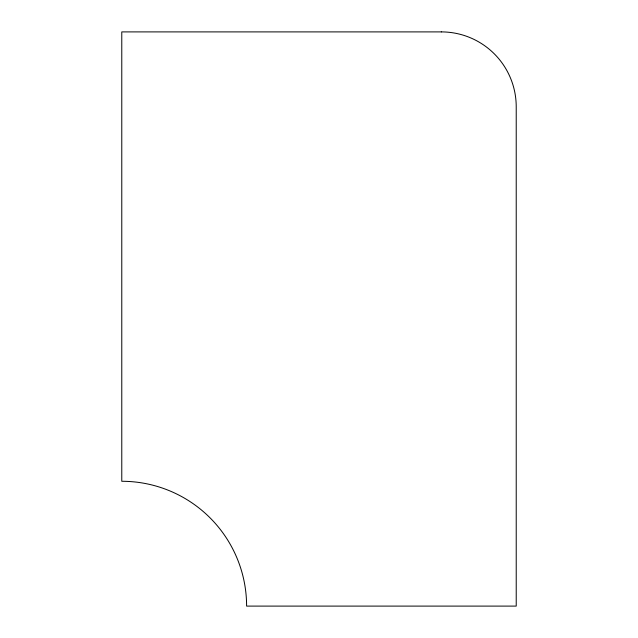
<?xml version="1.0" encoding="UTF-8"?>
<svg xmlns="http://www.w3.org/2000/svg" width="638" height="638" viewBox="0 0 638 638"><rect width="100%" height="100%" fill="white"/><g stroke="black" fill="none" stroke-linecap="round" stroke-linejoin="round"><path stroke-width="0.96" d="M441.329 31.9L121.778 31.9L121.778 481.275A124.825 124.825 0 0 1 246.603 606.1L516.222 606.1L516.222 106.793A74.893 74.893 0 0 0 441.329 31.9"/></g></svg>
